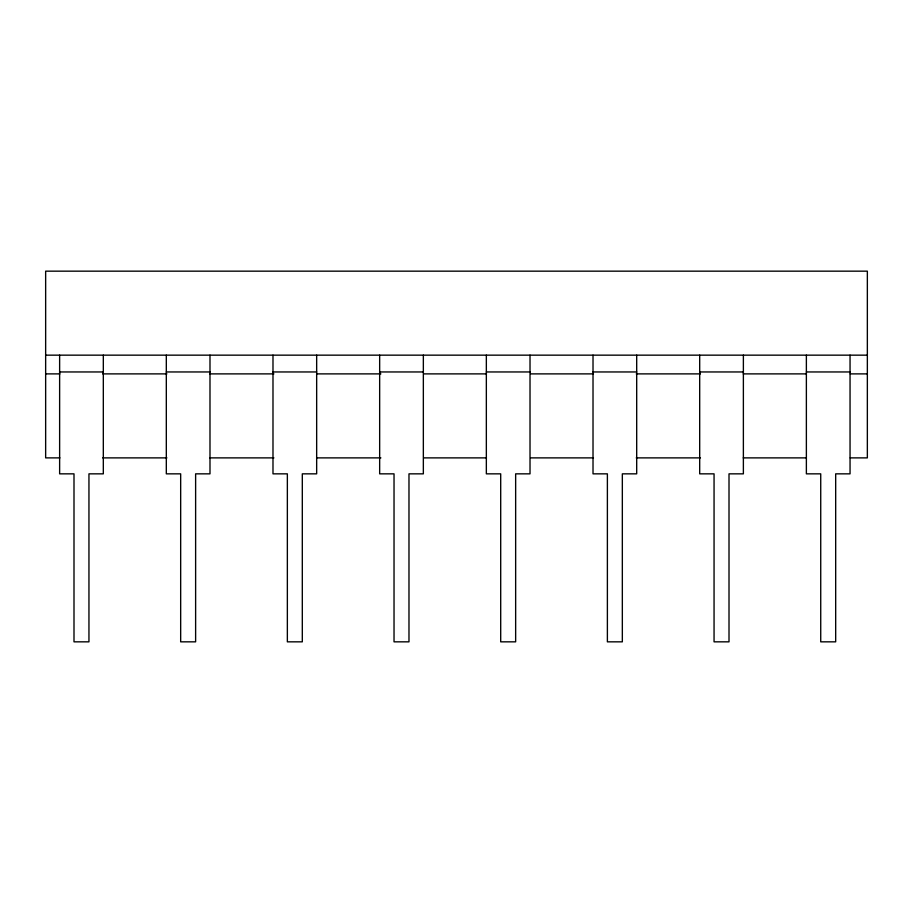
<?xml version="1.0" encoding="UTF-8"?>
<svg xmlns="http://www.w3.org/2000/svg" width="913" height="913" viewBox="0 0 913 913"><rect width="100%" height="100%" fill="white"/><g stroke="black" fill="none" stroke-linecap="round" stroke-linejoin="round"><path stroke-width="1.37" d="M45.65 355.157L867.35 355.157M59.63 371.956L103.317 371.956M166.314 371.956L209.99 371.956M272.987 371.956L316.663 371.956M379.66 371.956L423.347 371.956M486.344 371.956L530.019 371.956M593.016 371.956L636.692 371.956M699.689 371.956L743.376 371.956M806.373 371.956L850.049 371.956M45.65 373.885L59.916 373.885M102.713 373.885L166.908 373.885M209.705 373.885L273.9 373.885M316.697 373.885L380.892 373.885M423.689 373.885L486.458 373.885M530.681 373.885L593.45 373.885M636.247 373.885L700.442 373.885M743.239 373.885L806.008 373.885M850.231 373.885L867.35 373.885M59.916 457.881L45.65 457.881L45.65 271.161L867.35 271.161L867.35 457.881L850.231 457.881M102.713 457.881L166.908 457.881M209.705 457.881L273.9 457.881M316.697 457.881L380.892 457.881M423.689 457.881L486.458 457.881M530.681 457.881L593.45 457.881M636.247 457.881L700.442 457.881M743.239 457.881L806.008 457.881M850.049 355.157L850.049 473.847L835.68 473.847L835.68 641.839L820.73 641.839L820.73 473.847L806.373 473.847L806.373 355.157M743.376 355.157L743.376 473.847L729.008 473.847L729.008 641.839L714.057 641.839L714.057 473.847L699.689 473.847L699.689 355.157M636.692 355.157L636.692 473.847L622.335 473.847L622.335 641.839L607.385 641.839L607.385 473.847L593.016 473.847L593.016 355.157M530.019 355.157L530.019 473.847L515.651 473.847L515.651 641.839L500.701 641.839L500.701 473.847L486.344 473.847L486.344 355.157M423.347 355.157L423.347 473.847L408.978 473.847L408.978 641.839L394.028 641.839L394.028 473.847L379.66 473.847L379.66 355.157M316.663 355.157L316.663 473.847L302.306 473.847L302.306 641.839L287.355 641.839L287.355 473.847L272.987 473.847L272.987 355.157M209.99 355.157L209.99 473.847L195.622 473.847L195.622 641.839L180.671 641.839L180.671 473.847L166.314 473.847L166.314 355.157M103.317 355.157L103.317 473.847L88.949 473.847L88.949 641.839L73.999 641.839L73.999 473.847L59.63 473.847L59.63 355.157"/></g></svg>
